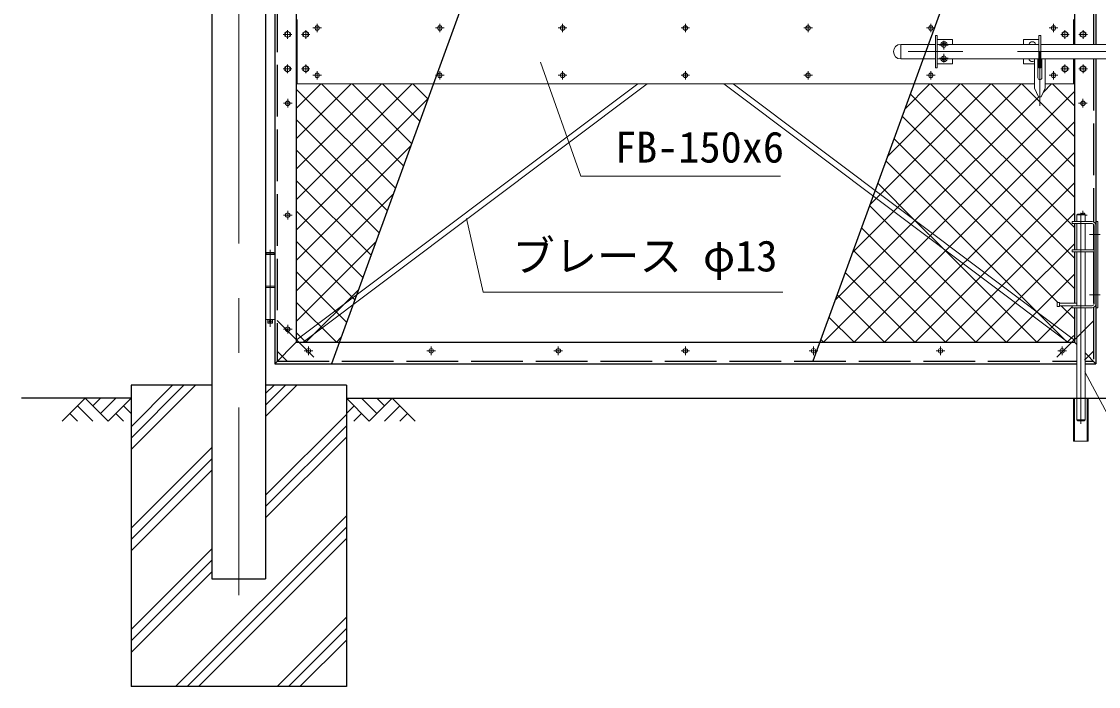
# Model space of a CAD drawing. Units: millimetres, scale not verified. Extents: x -6300 to 6300, y -4455 to 4455.
# Drawn here: x -4873 to -2373, y -2108 to -562 of the extents above; entities that cross this region are included whole.
import ezdxf
from ezdxf.enums import TextEntityAlignment as Align

# ---------------------------------------------------------------- set-up
doc = ezdxf.new("R2010")
doc.units = ezdxf.units.MM
doc.header["$LTSCALE"] = 20
doc.linetypes.add('DASHED', pattern=[7.5, 6, -1.5])
doc.linetypes.add('USER1', pattern=[50.8, 31.75, -6.35, 6.35, -6.35])
for name, color, linetype, lineweight in [('0-1_D-STR4', 7, 'Continuous', 25), ('0-2_D-BGD', 7, 'Continuous', 25), ('0-3_D-DCR-HCH', 7, 'Continuous', 13), ('0-6_Defpoints', 8, 'Continuous', 25), ('0-7_D-STR-TXT', 7, 'Continuous', 13), ('0-8_D-STR2', 7, 'Continuous', 13), ('0-9_D-STR1', 1, 'Continuous', 25), ('0-A_D-BMK', 2, 'USER1', 13), ('0-B_D-STR3', 3, 'Continuous', 13)]:
    doc.layers.add(name, color=color, linetype=linetype, lineweight=lineweight)
doc.styles.add('ＭＳ ゴシック', font='')
doc.styles.get('ＭＳ ゴシック').set_extended_font_data('MS Gothic')

msp = doc.modelspace()

# ---------------------------------------------------------------- linework, layer by layer
at = {"layer": '0-1_D-STR4'}
for p, q in [((-4619.16, -1407.5), (-4619.16, -2107.5)), ((-4431.66, -1407.5), (-4619.16, -1407.5)), ((-4119.16, -1407.5), (-4306.66, -1407.5)), ((-4119.16, -1407.5), (-4119.16, -2107.5)), ((-4119.16, -2107.5), (-4619.16, -2107.5))]:
    msp.add_line(p, q, dxfattribs=at)
at = {"layer": '0-2_D-BGD'}
for p, q in [((-4619.16, -1437.5), (-4873.44, -1437.5)), ((-4119.16, -1437.5), (-619.16, -1437.5))]:
    msp.add_line(p, q, dxfattribs=at)
at = {"layer": '0-3_D-DCR-HCH'}
for p, q in [((-4619.16, -1556.88), (-4469.78, -1407.5)), ((-4619.16, -1530.37), (-4496.29, -1407.5)), ((-4619.16, -1503.85), (-4522.81, -1407.5)), ((-4306.66, -1480.09), (-4234.07, -1407.5)), ((-4306.66, -1453.57), (-4260.59, -1407.5)), ((-4306.66, -1427.05), (-4287.11, -1407.5)), ((-4725.58, -1437.5), (-4778.8, -1490.71)), ((-4725.58, -1437.5), (-4672.37, -1490.71)), ((-4707.94, -1455.33), (-4690.11, -1437.5)), ((-4690.11, -1472.97), (-4654.64, -1437.5)), ((-4672.37, -1490.71), (-4619.16, -1437.5)), ((-4065.95, -1490.71), (-4119.16, -1437.5)), ((-4048.21, -1472.97), (-4083.69, -1437.5)), ((-4012.74, -1437.5), (-4065.95, -1490.71)), ((-4030.47, -1455.23), (-4048.21, -1437.5)), ((-4012.74, -1437.5), (-3959.52, -1490.71)), ((-4761.06, -1472.97), (-4743.24, -1490.71)), ((-4743.32, -1455.23), (-4707.68, -1490.71)), ((-4654.64, -1472.97), (-4636.82, -1490.71)), ((-4636.9, -1455.23), (-4619.16, -1472.89)), ((-4306.66, -1662.76), (-4119.16, -1475.26)), ((-4101.42, -1455.23), (-4119.16, -1472.89)), ((-4083.69, -1472.97), (-4101.5, -1490.71)), ((-3995, -1455.23), (-4030.64, -1490.71)), ((-3977.26, -1472.97), (-3995.08, -1490.71)), ((-4306.66, -1689.27), (-4119.16, -1501.77)), ((-4306.66, -1715.79), (-4119.16, -1528.29)), ((-4619.16, -1739.55), (-4431.66, -1552.05)), ((-4619.16, -1766.07), (-4431.66, -1578.57)), ((-4619.16, -1792.59), (-4431.66, -1605.09)), ((-4515.7, -2107.5), (-4119.16, -1710.96)), ((-4489.18, -2107.5), (-4119.16, -1737.48)), ((-4462.67, -2107.5), (-4119.16, -1763.99)), ((-4619.16, -1975.26), (-4431.66, -1787.76)), ((-4619.16, -2001.77), (-4431.66, -1814.27)), ((-4619.16, -2028.29), (-4431.66, -1840.79)), ((-4279.99, -2107.5), (-4119.16, -1946.66)), ((-4253.48, -2107.5), (-4119.16, -1973.18)), ((-4226.96, -2107.5), (-4119.16, -1999.7))]:
    msp.add_line(p, q, dxfattribs=at)
at = {"layer": '0-6_Defpoints'}
for p, q in [((-3626.1, 92.5), (-4153.86, -1357.5)), ((-2510.46, 92.5), (-3036.04, -1351.5))]:
    msp.add_line(p, q, dxfattribs=at)
at = {"layer": '0-7_D-STR-TXT'}
for points in [[(-3111.08, -922.03), (-3574.65, -922.03), (-3668.19, -656.83)], [(-3105.93, -1190.95), (-3801.35, -1190.95), (-3840.65, -1020.12)], [(-1624.36, -1696.29), (-2233.36, -1696.29), (-2404.22, -1376.38)]]:
    msp.add_lwpolyline(points, dxfattribs=at)
at = {"layer": '0-8_D-STR2'}
for p, q in [((-4235.66, -764.42), (-4178.73, -707.5)), ((-4235.66, -835.14), (-4108.02, -707.5)), ((-4235.66, -905.85), (-4037.31, -707.5)), ((-4235.66, -976.56), (-3966.6, -707.5)), ((-4005.4, -949.62), (-4235.66, -719.37)), ((-3986.54, -897.78), (-4176.82, -707.5)), ((-3967.67, -845.94), (-4106.11, -707.5)), ((-3948.8, -794.1), (-4035.4, -707.5)), ((-3929.93, -742.25), (-3964.69, -707.5)), ((-2863.34, -877.03), (-2693.81, -707.5)), ((-2822.88, -765.86), (-2764.52, -707.5)), ((-2428.66, -1041.44), (-2762.6, -707.5)), ((-2428.66, -970.73), (-2691.89, -707.5)), ((-2428.66, -900.02), (-2621.18, -707.5)), ((-2428.66, -829.31), (-2550.47, -707.5)), ((-2500.69, -726.51), (-2481.68, -707.5)), ((-2428.66, -758.6), (-2479.76, -707.5)), ((-4235.66, -1047.27), (-3929.52, -741.12)), ((-2428.66, -1112.15), (-2810.09, -730.72)), ((-2758.63, -1055.17), (-2428.66, -725.19)), ((-4024.27, -1001.46), (-4235.66, -790.08)), ((-2428.66, -1182.86), (-2828.96, -782.56)), ((-2718.25, -1085.5), (-2428.66, -795.9)), ((-2467.24, -1215), (-2847.83, -834.4)), ((-4235.66, -1117.98), (-3969.98, -852.3)), ((-4043.14, -1053.31), (-4235.66, -860.79)), ((-2677.87, -1115.83), (-2428.66, -866.61)), ((-4062.01, -1105.15), (-4235.66, -931.5)), ((-2637.49, -1146.16), (-2428.66, -937.32)), ((-4235.66, -1188.69), (-4010.45, -963.47)), ((-2586.87, -1307.5), (-2904.44, -989.93)), ((-4080.88, -1156.99), (-4235.66, -1002.21)), ((-2597.12, -1176.49), (-2428.66, -1008.03)), ((-2657.58, -1307.5), (-2923.3, -1041.77)), ((-4099.75, -1208.83), (-4235.66, -1072.92)), ((-4235.66, -1259.4), (-4050.91, -1074.65)), ((-3010.97, -1307.5), (-2767.92, -1064.45)), ((-2767.92, -1064.45), (-2758.63, -1055.17)), ((-2728.29, -1307.5), (-2942.17, -1093.61)), ((-2940.26, -1307.5), (-2727.54, -1094.78)), ((-2727.54, -1094.78), (-2718.25, -1085.5)), ((-2869.55, -1307.5), (-2687.16, -1125.11)), ((-2687.16, -1125.11), (-2677.87, -1115.83)), ((-4118.62, -1260.67), (-4235.66, -1143.63)), ((-2799, -1307.5), (-2961.04, -1145.46)), ((-2646.78, -1155.44), (-2637.49, -1146.16)), ((-2798.83, -1307.5), (-2646.78, -1155.44)), ((-4213.05, -1307.5), (-4091.38, -1185.82)), ((-2869.71, -1307.5), (-2979.91, -1197.3)), ((-2728.12, -1307.5), (-2606.4, -1185.77)), ((-2606.4, -1185.77), (-2597.12, -1176.49)), ((-4142.5, -1307.5), (-4235.66, -1214.34)), ((-2428.66, -1253.57), (-2459.24, -1223)), ((-2940.42, -1307.5), (-2998.78, -1249.14)), ((-4213.21, -1307.5), (-4235.66, -1285.05)), ((-4142.34, -1307.5), (-4131.84, -1297)), ((-3011.13, -1307.5), (-3017.65, -1300.98))]:
    msp.add_line(p, q, dxfattribs=at)
for points in [[(-2944.27, -1099.38), (-2848.68, -1003.79), (-2839.39, -994.5), (-2552.39, -707.5)], [(-2903.81, -988.21), (-2889.06, -973.46), (-2879.77, -964.17), (-2623.1, -707.5)], [(-2984.74, -1210.56), (-2808.3, -1034.12), (-2799.01, -1024.83), (-2511.68, -737.5)], [(-2445.45, -1307.5), (-2453.82, -1299.12), (-2514.1, -1238.84), (-2866.7, -886.25)], [(-2516.16, -1307.5), (-2732.91, -1090.75), (-2798.24, -1025.42), (-2885.57, -938.09)], [(-2657.41, -1307.5), (-2566.02, -1216.1), (-2556.74, -1206.82), (-2428.66, -1078.74)], [(-2586.7, -1307.5), (-2525.64, -1246.43), (-2516.36, -1237.15), (-2428.66, -1149.46)], [(-2515.99, -1307.5), (-2485.26, -1276.77), (-2475.98, -1267.48), (-2433.66, -1225.17)], [(-2445.28, -1307.5), (-2433.1, -1295.31), (-2428.66, -1290.88)]]:
    msp.add_lwpolyline(points, dxfattribs=at)
at = {"layer": '0-9_D-STR1'}
for p, q in [((-4431.66, 509.5), (-4431.66, -1857.5)), ((-4306.66, 509.5), (-4306.66, -1857.5)), ((-4285.66, 92.5), (-4285.66, -1357.5)), ((-2378.66, 92.5), (-2378.66, -615.5)), ((-4235.66, 42.5), (-4235.66, -1307.5)), ((-2428.66, 42.5), (-2428.66, -615.5)), ((-2428.66, -649.5), (-2428.66, -1027.5)), ((-2378.66, -649.5), (-2378.66, -1357.5)), ((-2428.66, -1032), (-2428.66, -1093)), ((-2428.66, -1097.5), (-2428.66, -1217)), ((-2428.66, -1227.5), (-2428.66, -1307.5)), ((-4285.66, -1357.5), (-4235.66, -1307.5)), ((-4235.66, -1307.5), (-2428.66, -1307.5)), ((-2423.16, -1313), (-2428.66, -1307.5)), ((-2378.66, -1357.5), (-2404.16, -1332)), ((-4285.41, -1357.5), (-2423.16, -1357.5)), ((-2404.16, -1357.5), (-2378.66, -1357.5)), ((-4431.66, -1857.5), (-4306.66, -1857.5))]:
    msp.add_line(p, q, dxfattribs=at)
at = {"layer": '0-9_D-STR1', "linetype": 'DASHED'}
for p, q in [((-4279.66, 86.5), (-4279.66, -1351.5)), ((-2384.66, 86.5), (-2384.66, -615.5)), ((-2384.66, -649.5), (-2384.66, -1028.01)), ((-2384.66, -1033.14), (-2384.66, -1093)), ((-2384.66, -1097.5), (-2384.66, -1221.85)), ((-2384.66, -1226.98), (-2384.66, -1351.5)), ((-4279.41, -1351.5), (-2423.16, -1351.5)), ((-2404.16, -1351.5), (-2384.91, -1351.5))]:
    msp.add_line(p, q, dxfattribs=at)
at = {"layer": '0-A_D-BMK'}
for p, q in [((-4369.16, 573.04), (-4369.16, -1895.36)), ((-4187.16, -567.5), (-4187.16, -587.5)), ((-3902.16, -567.5), (-3902.16, -587.5)), ((-3617.16, -567.5), (-3617.16, -587.5)), ((-3332.16, -567.5), (-3332.16, -587.5)), ((-3047.16, -567.5), (-3047.16, -587.5)), ((-2762.16, -567.5), (-2762.16, -587.5)), ((-2477.16, -567.5), (-2477.16, -587.5)), ((-4245.66, -592.5), (-4265.66, -592.5)), ((-4255.66, -582.5), (-4255.66, -602.5)), ((-4203.66, -592.5), (-4223.66, -592.5)), ((-4213.66, -582.5), (-4213.66, -602.5)), ((-4177.16, -577.5), (-4197.16, -577.5)), ((-3892.16, -577.5), (-3912.16, -577.5)), ((-3607.16, -577.5), (-3627.16, -577.5)), ((-3322.16, -577.5), (-3342.16, -577.5)), ((-3037.16, -577.5), (-3057.16, -577.5)), ((-2752.16, -577.5), (-2772.16, -577.5)), ((-2467.16, -577.5), (-2487.16, -577.5)), ((-2440.66, -592.5), (-2460.66, -592.5)), ((-2450.66, -582.5), (-2450.66, -602.5)), ((-2398.66, -592.5), (-2418.66, -592.5)), ((-2408.66, -582.5), (-2408.66, -602.5)), ((-2721.66, -617.5), (-2741.66, -617.5)), ((-2731.66, -607.5), (-2731.66, -627.5)), ((-1925.71, -632.5), (-2855.71, -632.5)), ((-2721.66, -647.5), (-2741.66, -647.5)), ((-2731.66, -657.5), (-2731.66, -637.5)), ((-2508.91, -632.5), (-2508.91, -758.02)), ((-4245.66, -672.5), (-4265.66, -672.5)), ((-4255.66, -662.5), (-4255.66, -682.5)), ((-4203.66, -672.5), (-4223.66, -672.5)), ((-4213.66, -662.5), (-4213.66, -682.5)), ((-2440.66, -672.5), (-2460.66, -672.5)), ((-2450.66, -682.5), (-2450.66, -662.5)), ((-2398.66, -672.5), (-2418.66, -672.5)), ((-2408.66, -662.5), (-2408.66, -682.5)), ((-4177.16, -687.5), (-4197.16, -687.5)), ((-4187.16, -677.5), (-4187.16, -697.5)), ((-3892.16, -687.5), (-3912.16, -687.5)), ((-3902.16, -677.5), (-3902.16, -697.5)), ((-3607.16, -687.5), (-3627.16, -687.5)), ((-3617.16, -677.5), (-3617.16, -697.5)), ((-3322.16, -687.5), (-3342.16, -687.5)), ((-3332.16, -677.5), (-3332.16, -697.5)), ((-3037.16, -687.5), (-3057.16, -687.5)), ((-3047.16, -677.5), (-3047.16, -697.5)), ((-2752.16, -687.5), (-2772.16, -687.5)), ((-2762.16, -677.5), (-2762.16, -697.5)), ((-2467.16, -687.5), (-2487.16, -687.5)), ((-2477.16, -677.5), (-2477.16, -697.5)), ((-4255.41, -762.5), (-4255.41, -742.5)), ((-2408.91, -762.5), (-2408.91, -742.5)), ((-4245.41, -752.5), (-4265.41, -752.5)), ((-2418.91, -752.5), (-2398.91, -752.5)), ((-4245.41, -1012.5), (-4265.41, -1012.5)), ((-4255.41, -1022.5), (-4255.41, -1002.5)), ((-2413.66, -1006.66), (-2413.66, -1497.36)), ((-2408.91, -1009.75), (-2408.91, -1002.5)), ((-2404.16, -1012.5), (-2398.91, -1012.5)), ((-2394.02, -1057.5), (-2369.02, -1057.5)), ((-4296.16, -1092.96), (-4296.16, -1271.58)), ((-2394.02, -1197.5), (-2369.02, -1197.5)), ((-4300.16, -1258.5), (-4292.16, -1258.5)), ((-4255.41, -1287.5), (-4255.41, -1267.5)), ((-4245.41, -1277.5), (-4265.41, -1277.5)), ((-4207.16, -1317.5), (-4207.16, -1337.5)), ((-3922.16, -1317.5), (-3922.16, -1337.5)), ((-3627.16, -1317.5), (-3627.16, -1337.5)), ((-3332.16, -1317.5), (-3332.16, -1337.5)), ((-3034.66, -1317.5), (-3034.66, -1337.5)), ((-2739.66, -1317.5), (-2739.66, -1337.5)), ((-2457.16, -1317.5), (-2457.16, -1337.5)), ((-4197.16, -1327.5), (-4217.16, -1327.5)), ((-3912.16, -1327.5), (-3932.16, -1327.5)), ((-3617.16, -1327.5), (-3637.16, -1327.5)), ((-3322.16, -1327.5), (-3342.16, -1327.5)), ((-3024.66, -1327.5), (-3044.66, -1327.5)), ((-2729.66, -1327.5), (-2749.66, -1327.5)), ((-2447.16, -1327.5), (-2467.16, -1327.5))]:
    msp.add_line(p, q, dxfattribs=at)
at = {"layer": '0-B_D-STR3'}
for p, q in [((-4233.66, -707.5), (-4233.66, -557.5)), ((-2430.66, -615.5), (-2430.66, -557.5)), ((-2751.66, -595), (-2751.66, -670)), ((-2751.66, -595), (-2747.16, -595)), ((-2747.16, -595), (-2747.16, -670)), ((-2511.16, -595), (-2511.16, -670)), ((-2506.66, -595), (-2511.16, -595)), ((-2506.66, -595), (-2506.66, -670)), ((-2831.91, -615.5), (-2831.91, -649.5)), ((-2751.66, -615.5), (-2831.91, -615.5)), ((-2747.16, -604), (-2711.66, -604)), ((-2511.16, -615.5), (-2747.16, -615.5)), ((-2711.66, -604), (-2711.66, -615.5)), ((-2546.66, -604), (-2546.66, -615.5)), ((-2511.16, -604), (-2546.66, -604)), ((-2231.66, -615.5), (-2506.66, -615.5)), ((-2751.66, -649.5), (-2831.91, -649.5)), ((-2511.16, -649.5), (-2747.16, -649.5)), ((-2711.66, -649.5), (-2711.66, -661)), ((-2546.66, -649.5), (-2546.66, -661)), ((-2521.41, -649.5), (-2521.41, -717.5)), ((-2513.41, -649.5), (-2513.41, -693)), ((-2231.66, -649.5), (-2506.66, -649.5)), ((-2504.41, -649.5), (-2504.41, -693)), ((-2496.41, -649.5), (-2496.41, -717.5)), ((-2430.66, -707.5), (-2430.66, -649.5)), ((-2751.66, -670), (-2747.16, -670)), ((-2747.16, -661), (-2711.66, -661)), ((-2521.41, -661), (-2546.66, -661)), ((-2511.16, -661), (-2513.41, -661)), ((-2506.66, -670), (-2511.16, -670)), ((-2521.41, -707.5), (-4235.66, -707.5)), ((-4235.41, -1303.02), (-3442.58, -707.5)), ((-4219.73, -1307.5), (-3420.94, -707.5)), ((-2444.1, -1307.5), (-3242.89, -707.5)), ((-2428.41, -1303.02), (-3221.24, -707.5)), ((-2511.91, -737.5), (-2521.41, -717.5)), ((-2505.91, -737.5), (-2496.41, -717.5)), ((-2428.66, -707.5), (-2496.41, -707.5)), ((-2505.91, -737.5), (-2511.91, -737.5)), ((-2421.16, -1009.75), (-2423.16, -1011.75)), ((-2423.16, -1011.75), (-2404.16, -1011.75)), ((-2423.16, -1027.5), (-2423.16, -1011.75)), ((-2421.16, -1009.75), (-2406.16, -1009.75)), ((-2404.16, -1011.75), (-2406.16, -1009.75)), ((-2404.16, -1027.5), (-2404.16, -1011.75)), ((-2433.66, -1027.5), (-2387.66, -1027.5)), ((-2433.66, -1032), (-2433.66, -1027.5)), ((-2433.66, -1032), (-2387.66, -1032)), ((-2423.16, -1093), (-2423.16, -1032)), ((-2404.16, -1093), (-2404.16, -1032)), ((-2383.16, -1218.5), (-2383.16, -1036.5)), ((-2378.66, -1027.5), (-2374.16, -1027.5)), ((-2374.16, -1227.5), (-2374.16, -1027.5)), ((-4305.66, -1100.5), (-4304.66, -1099.5)), ((-4304.66, -1099.5), (-4287.66, -1099.5)), ((-4287.66, -1099.5), (-4286.66, -1100.5)), ((-2433.66, -1093), (-2383.16, -1093)), ((-2433.66, -1097.5), (-2433.66, -1093)), ((-2433.66, -1097.5), (-2383.16, -1097.5)), ((-2423.16, -1223), (-2423.16, -1097.5)), ((-2404.16, -1223), (-2404.16, -1097.5)), ((-4306.66, -1103.5), (-4285.66, -1103.5)), ((-4306.66, -1103.5), (-4306.66, -1254.5)), ((-4305.66, -1100.5), (-4305.66, -1103.5)), ((-4305.66, -1100.5), (-4286.66, -1100.5)), ((-4286.66, -1100.5), (-4286.66, -1103.5)), ((-4285.66, -1103.5), (-4285.66, -1254.5)), ((-4306.66, -1177.5), (-4285.66, -1177.5)), ((-4306.66, -1180.5), (-4285.66, -1180.5)), ((-2469.16, -1225), (-2463.16, -1225)), ((-2463.16, -1225), (-2463.16, -1215)), ((-2423.16, -1217), (-2463.16, -1217)), ((-2387.66, -1223), (-2463.16, -1223)), ((-2433.66, -1227.5), (-2433.66, -1223)), ((-2387.66, -1227.5), (-2433.66, -1227.5)), ((-2423.16, -1488), (-2423.16, -1227.5)), ((-2404.16, -1488), (-2404.16, -1227.5)), ((-2378.66, -1227.5), (-2374.16, -1227.5)), ((-4306.66, -1254.5), (-4285.66, -1254.5)), ((-4301.66, -1254.5), (-4301.66, -1262.5)), ((-4301.66, -1262.5), (-4300.66, -1263.5)), ((-4301.66, -1262.5), (-4290.66, -1262.5)), ((-4300.66, -1263.5), (-4291.66, -1263.5)), ((-4291.66, -1263.5), (-4290.66, -1262.5)), ((-4290.66, -1254.5), (-4290.66, -1262.5)), ((-2430.66, -1437.5), (-2430.66, -1537.5)), ((-2428.36, -1437.5), (-2428.36, -1537.5)), ((-2398.96, -1537.5), (-2398.96, -1437.5)), ((-2404.16, -1488), (-2423.16, -1488)), ((-2421.16, -1490), (-2423.16, -1488)), ((-2421.16, -1490), (-2406.16, -1490)), ((-2404.16, -1488), (-2406.16, -1490))]:
    msp.add_line(p, q, dxfattribs=at)
at = {"layer": '0-B_D-STR3', "linetype": 'DASHED'}
for p, q in [((-4279.66, -1257.5), (-4185.66, -1351.5)), ((-2384.66, -1257.68), (-2478.66, -1351.5)), ((-4279.66, -1328.32), (-4256.44, -1351.5)), ((-2384.66, -1328.32), (-2405.66, -1349.28))]:
    msp.add_line(p, q, dxfattribs=at)
at = {"layer": '0-B_D-STR3'}
for points in [[(-4249.16, -588.74), (-4255.66, -584.99), (-4262.16, -588.74), (-4262.16, -596.25), (-4255.66, -600), (-4249.16, -596.25)], [(-4207.16, -588.74), (-4213.66, -584.99), (-4220.16, -588.74), (-4220.16, -596.25), (-4213.66, -600), (-4207.16, -596.25)], [(-2444.16, -588.74), (-2450.66, -584.99), (-2457.16, -588.74), (-2457.16, -596.25), (-2450.66, -600), (-2444.16, -596.25)], [(-2402.16, -588.74), (-2408.66, -584.99), (-2415.16, -588.74), (-2415.16, -596.25), (-2408.66, -600), (-2402.16, -596.25)], [(-4249.16, -668.74), (-4255.66, -664.99), (-4262.16, -668.74), (-4262.16, -676.25), (-4255.66, -680), (-4249.16, -676.25)], [(-4207.16, -668.74), (-4213.66, -664.99), (-4220.16, -668.74), (-4220.16, -676.25), (-4213.66, -680), (-4207.16, -676.25)], [(-2444.16, -668.74), (-2450.66, -664.99), (-2457.16, -668.74), (-2457.16, -676.25), (-2450.66, -680), (-2444.16, -676.25)], [(-2402.16, -668.74), (-2408.66, -664.99), (-2415.16, -668.74), (-2415.16, -676.25), (-2408.66, -680), (-2402.16, -676.25)]]:
    msp.add_lwpolyline(points, close=True, dxfattribs=at)
for points in [[(-2469.16, -1225), (-2469.16, -1215), (-2463.16, -1215)], [(-2430.66, -1537.5), (-2396.66, -1537.5), (-2396.66, -1437.5)]]:
    msp.add_lwpolyline(points, dxfattribs=at)
for centre, radius in [((-4187.16, -577.5), 5.25), ((-3902.16, -577.5), 5.25), ((-3617.16, -577.5), 5.25), ((-3332.16, -577.5), 5.25), ((-3047.16, -577.5), 5.25), ((-2762.16, -577.5), 5.25), ((-2477.16, -577.5), 5.25), ((-4255.66, -592.5), 6.25), ((-4213.66, -592.5), 6.25), ((-2450.66, -592.5), 6.25), ((-2408.66, -592.5), 6.25), ((-2731.66, -617.5), 5), ((-2731.66, -647.5), 5), ((-4255.66, -672.5), 6.25), ((-4213.66, -672.5), 6.25), ((-2450.66, -672.5), 6.25), ((-2408.66, -672.5), 6.25), ((-4187.16, -687.5), 5.25), ((-3902.16, -687.5), 5.25), ((-3617.16, -687.5), 5.25), ((-3332.16, -687.5), 5.25), ((-3047.16, -687.5), 5.25), ((-2762.16, -687.5), 5.25), ((-2477.16, -687.5), 5.25), ((-4255.41, -752.5), 5.25), ((-2408.91, -752.5), 5.25), ((-4255.41, -1012.5), 5.25), ((-4296.16, -1258.5), 2), ((-4255.41, -1277.5), 5.25), ((-4207.16, -1327.5), 5.25), ((-3922.16, -1327.5), 5.25), ((-3627.16, -1327.5), 5.25), ((-3332.16, -1327.5), 5.25), ((-3034.66, -1327.5), 5.25), ((-2739.66, -1327.5), 5.25), ((-2457.16, -1327.5), 5.25)]:
    msp.add_circle(centre, radius, dxfattribs=at)
for centre, radius, start, end in [((-2831.91, -632.5), 17, 90, 270), ((-2731.66, -617.5), 8, 14.47751, 165.52249), ((-2526.66, -617.5), 8, 14.47751, 165.52249), ((-2731.66, -647.5), 8, 194.47751, 345.52249), ((-2526.66, -647.5), 8, 194.47751, 311.0145), ((-2508.91, -693), 4.5, 180, 0), ((-2408.91, -1012.5), 5.25, 334.79124, 148.39575), ((-2387.66, -1036.5), 9, 0, 90), ((-2387.66, -1036.5), 4.5, 0, 90), ((-2387.66, -1218.5), 9, 270, 0), ((-2387.66, -1218.5), 4.5, 270, 0)]:
    msp.add_arc(centre, radius, start, end, dxfattribs=at)

# ---------------------------------------------------------------- texts
at = {"layer": '0-7_D-STR-TXT', "style": 'ＭＳ ゴシック'}
for s, p in [('FB-150x6', (-3495.6, -911.91)), ('ブレース φ13', (-3733.72, -1164.84))]:
    msp.add_text(s, height=72.14, dxfattribs=at).set_placement(p, align=Align.BOTTOM_LEFT)

doc.saveas('drawing.dxf')
